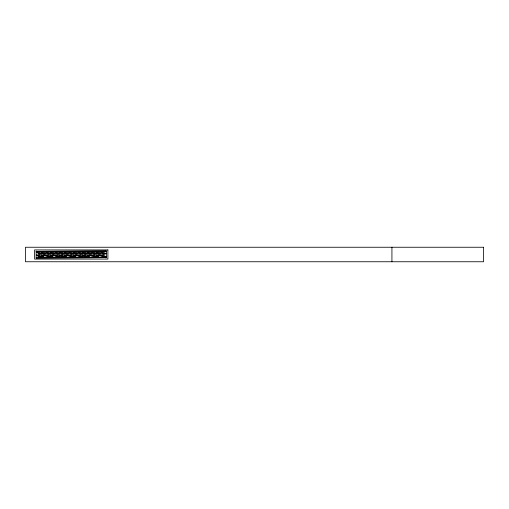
<?xml version="1.0" encoding="UTF-8"?>
<svg xmlns="http://www.w3.org/2000/svg" width="509" height="509" viewBox="0 0 509 509"><rect width="100%" height="100%" fill="white"/><g stroke="black" fill="none" stroke-linecap="round" stroke-linejoin="round"><path stroke-width="0.76" d="M36.597 251.064L36.139 251.522L36.139 257.509L36.597 257.936M105.955 257.936L106.381 257.478L106.381 251.491L105.955 251.064M391.93 247.247L391.93 261.753M36.521 252.012L36.902 252.439L39.982 252.439L40.338 252.07L39.956 251.675L36.521 252.012M36.521 255.066L36.902 255.493L39.982 255.493L40.338 255.124L39.956 254.729L36.527 255.041M38.048 253.539L38.429 253.966L41.509 253.966L41.865 253.597L41.509 253.202L38.054 253.514M38.048 256.593L38.429 257.02L41.509 257.02L41.865 256.651L41.509 256.256L38.054 256.568M41.102 252.012L41.483 252.439L44.563 252.439L44.919 252.07L44.563 251.675L41.102 252.012M41.102 255.066L41.483 255.493L44.563 255.493L44.919 255.124L44.563 254.729L41.108 255.041M42.629 253.539L43.01 253.966L46.09 253.966L46.446 253.597L46.065 253.202L42.635 253.514M42.629 256.593C47.464 259.711 47.77 253.603 42.641 256.542M45.683 252.012L46.065 252.439L49.144 252.439L49.5 252.07L49.144 251.675L45.683 252.012M45.683 255.066L46.065 255.493L49.144 255.493L49.5 255.124L49.144 254.729L45.689 255.041M47.21 253.539L47.591 253.966L50.671 253.966L51.027 253.597L50.671 253.202L47.216 253.514M47.21 256.593L47.591 257.02L50.671 257.02L51.027 256.651L50.671 256.256L47.222 256.542M50.264 252.012L50.645 252.439L53.725 252.439L54.081 252.07L53.7 251.675L50.264 252.012M50.264 255.066L50.645 255.493L53.725 255.493L54.081 255.124L53.7 254.729L50.27 255.041M51.791 253.539L52.172 253.966L55.252 253.966L55.608 253.597L55.226 253.202L51.797 253.514M51.791 256.593C56.664 259.692 56.893 253.603 51.803 256.542M54.845 252.012L55.226 252.439L58.306 252.439L58.662 252.07L58.306 251.675L54.845 252.012M54.845 255.066L55.226 255.493L58.306 255.493L58.662 255.124L58.306 254.729L54.851 255.041M56.372 253.539L56.754 253.966L59.833 253.966L60.189 253.597L59.833 253.202L56.378 253.514M56.372 256.593L56.754 257.02L59.833 257.02L60.189 256.651L59.833 256.256L56.384 256.542M59.426 252.012L59.807 252.439L62.887 252.439L63.243 252.07L62.861 251.675L59.426 252.012M59.426 255.066L59.807 255.493L62.887 255.493L63.243 255.124L62.861 254.729L59.432 255.041M60.953 253.539L61.334 253.966L64.414 253.966L64.77 253.597L64.414 253.202L60.959 253.514M60.953 256.593L61.334 257.02L64.414 257.02L64.77 256.651L64.414 256.256L60.959 256.568M64.007 252.012L64.388 252.439L67.468 252.439L67.824 252.07L67.468 251.675L64.007 252.012M64.007 255.066L64.388 255.493L67.468 255.493L67.824 255.124L67.468 254.729L64.013 255.041M65.534 253.539L65.915 253.966L68.995 253.966L69.351 253.597L68.969 253.202L65.54 253.514M65.534 256.593C70.369 259.711 70.675 253.603 65.546 256.542M68.588 252.012L68.969 252.439L72.049 252.439L72.405 252.07L72.049 251.675L68.588 252.012M68.588 255.066L68.969 255.493L72.049 255.493L72.405 255.124L72.049 254.729L68.594 255.041M70.115 253.539L70.496 253.966L73.576 253.966L73.932 253.597L73.576 253.202L70.121 253.514M70.115 256.593L70.496 257.02L73.576 257.02L73.932 256.651L73.576 256.256L70.127 256.542M73.169 252.012L73.55 252.439L76.63 252.439L76.986 252.07L76.605 251.675L73.169 252.012M73.169 255.066L73.55 255.493L76.63 255.493L76.986 255.124L76.605 254.729L73.175 255.041M74.696 253.539L75.078 253.966L78.157 253.966L78.513 253.597L78.132 253.202L74.702 253.514M74.696 256.593C79.569 259.692 79.798 253.603 74.708 256.542M77.75 252.012L78.132 252.439L81.211 252.439L81.567 252.07L81.211 251.675L77.75 252.012M77.75 255.066L78.132 255.493L81.211 255.493L81.567 255.124L81.211 254.729L77.756 255.041M79.277 253.539L79.659 253.966L82.738 253.966L83.094 253.597L82.738 253.202L79.283 253.514M79.277 256.593L79.659 257.02L82.738 257.02L83.094 256.651L82.738 256.256L79.289 256.542M82.331 252.012L82.712 252.439L85.792 252.439L86.148 252.07L85.767 251.675L82.331 252.012M82.331 255.066L82.712 255.493L85.792 255.493L86.148 255.124L85.767 254.729L82.337 255.041M83.858 253.539L84.24 253.966L87.319 253.966L87.675 253.597L87.319 253.202L83.864 253.514M83.858 256.593L84.24 257.02L87.319 257.02L87.675 256.651L87.319 256.256L83.864 256.568M86.912 252.012L87.293 252.439L90.373 252.439L90.729 252.07L90.373 251.675L86.912 252.012M86.912 255.066L87.293 255.493L90.373 255.493L90.729 255.124L90.373 254.729L86.918 255.041M88.439 253.539L88.82 253.966L91.9 253.966L92.256 253.597L91.874 253.202L88.445 253.514M88.439 256.593C93.274 259.711 93.58 253.603 88.451 256.542M91.493 252.012L91.874 252.439L94.954 252.439L95.31 252.07L94.954 251.675L91.493 252.012M91.493 255.066L91.874 255.493L94.954 255.493L95.31 255.124L94.954 254.729L91.499 255.041M93.02 253.539L93.401 253.966L96.481 253.966L96.837 253.597L96.481 253.202L93.026 253.514M93.02 256.593L93.401 257.02L96.481 257.02L96.837 256.651L96.481 256.256L93.032 256.542M96.074 252.012L96.456 252.439L99.535 252.439L99.891 252.07L99.51 251.675L96.074 252.012M96.074 255.066L96.456 255.493L99.535 255.493L99.891 255.124L99.51 254.729L96.08 255.041M97.601 253.539L97.983 253.966L101.062 253.966L101.418 253.597L101.037 253.202L97.607 253.514M97.601 256.593C102.474 259.692 102.703 253.603 97.613 256.542M100.655 252.012L101.037 252.439L104.116 252.439L104.472 252.07L104.116 251.675L100.655 252.012M100.655 255.066L101.037 255.493L104.116 255.493L104.472 255.124L104.116 254.729L100.661 255.041M102.182 253.539L102.563 253.966L105.643 253.966L105.999 253.597L105.643 253.202L102.188 253.514M102.182 256.593L102.563 257.02L105.643 257.02L105.999 256.651L105.643 256.256L102.194 256.542M483.55 247.247L25.45 247.247L25.45 261.753L483.55 261.753L483.55 247.247M107.908 249.919L34.612 249.919L34.612 259.081L107.908 259.081L107.908 249.919M106.381 251.064L36.139 251.37L106.381 251.064M106.381 257.63L36.139 257.936L106.381 257.63"/></g></svg>
